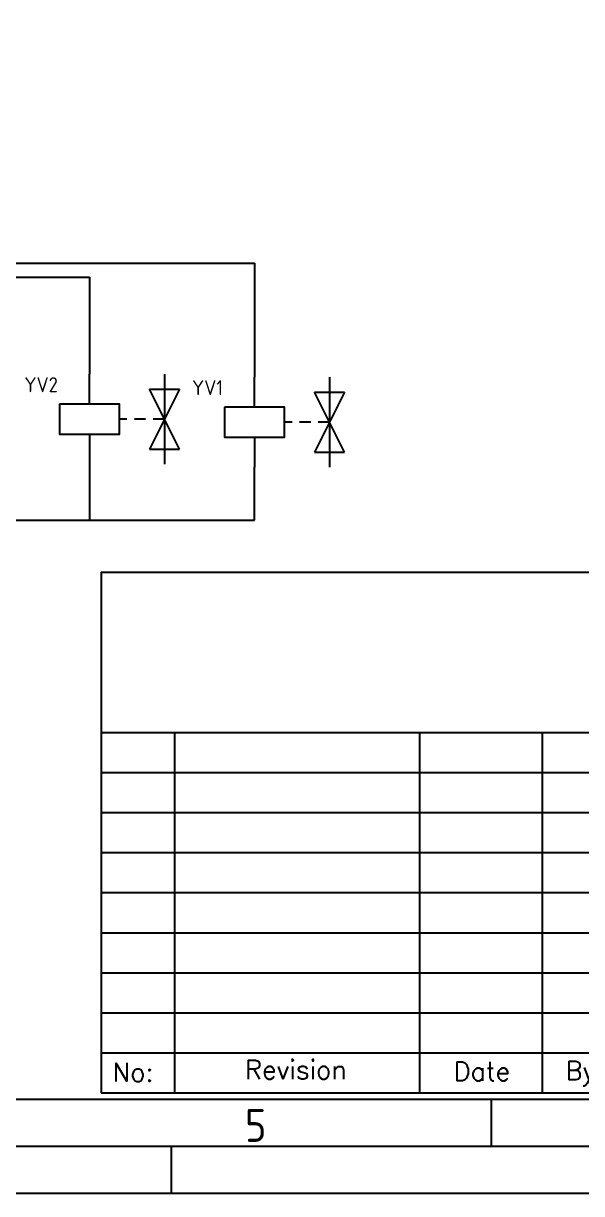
# Model space of a CAD drawing. Header units: millimetres. Extents: x 367 to 1026, y -455 to 11.
# Drawn here: x 703 to 796, y -455.1 to -260.1 of the extents above; entities that cross this region are included whole.
import ezdxf
from ezdxf.enums import TextEntityAlignment as Align

# ---------------------------------------------------------------- set-up
doc = ezdxf.new("R2010")
doc.units = ezdxf.units.MM
doc.header["$LTSCALE"] = 6
for name, color, linetype in [('025', 1, 'Continuous'), ('035', 5, 'Continuous'), ('07', 7, 'Continuous'), ('RED_2.5mm^2', 1, 'Continuous'), ('SYMS', 7, 'Continuous'), ('TAGS', 51, 'Continuous')]:
    doc.layers.add(name, color=color, linetype=linetype)
doc.styles.add('ISO Proportional', font='isocp.shx')
doc.styles.add('WD', font='romans.shx')
doc.styles.add('WD_IEC', font='isocp2.shx', dxfattribs={"width": 0.9, "height": 4})

# ---------------------------------------------------------------- blocks, each defined once
blk = doc.blocks.new('DIN_border_a3')
at = {"layer": '035'}
for p, q in [((264, 10), (264, 5)), ((230, 5), (230, 0))]:
    blk.add_line(p, q, dxfattribs=at)
for points in [[(0, 297), (420, 297), (420, 0), (0, 0)], [(18, 287), (410, 287), (410, 10), (18, 10)]]:
    blk.add_lwpolyline(points, close=True, dxfattribs=at)
at = {"layer": '07'}
blk.add_lwpolyline([(13, 292), (415, 292), (415, 5), (13, 5)], close=True, dxfattribs=at)
at = {"layer": '035', "style": 'ISO Proportional'}
blk.add_text('5', height=3.5, dxfattribs=at).set_placement((237.84, 5.5))
blk = doc.blocks.new('VSV1')
for p, q in [((0, 2.5), (0, 7.5)), ((12.5, 7.5), (12.5, -7.5)), ((12.5, 0), (10, 5)), ((10, 5), (15, 5)), ((15, 5), (12.5, 0)), ((6.25, 0), (5, 0)), ((9.38, 0), (7.5, 0)), ((12.5, 0), (10, -5)), ((12.5, 0), (10.62, 0)), ((15, -5), (12.5, 0)), ((0, -2.5), (0, -7.5)), ((10, -5), (15, -5))]:
    blk.add_line(p, q)
blk.add_lwpolyline([(-5, 2.5), (-5, -2.5), (5, -2.5), (5, 2.5)], close=True)
at = {"style": 'WD_IEC'}
for tag, p in [('INST', (-5.25, 11.5)), ('LOC', (-5.25, 8)), ('TAG1', (-5.25, 4.5)), ('DESC1', (-5.25, -6.85)), ('DESC2', (-5.25, -10.35)), ('DESC3', (-5.25, -13.85))]:
    blk.add_attdef(tag, text='', height=2.5, dxfattribs=at).set_placement(p, align=Align.RIGHT)
at = {"style": 'WD_IEC', "flags": 1}
for tag, p, height in [('X2TERM01', (0, 7.5), 0.32), ('X4LINK', (-5, 0), 0.32), ('X1LINK', (12.5, 0), 0.32), ('ASSYCODE', (1, -4), 1), ('FAMILY', (1, -5.5), 1), ('X8TERM02', (0, -7.5), 0.32), ('CATDESC', (1, -7), 1)]:
    blk.add_attdef(tag, p, '', height=height, dxfattribs=at)
at = {"style": 'WD_IEC'}
blk.add_attdef('TERM01', text='', height=2, rotation=90, dxfattribs=at).set_placement((-1, 7.5), align=Align.RIGHT)
at = {"style": 'WD_IEC', "flags": 9}
for tag, p in [('MFG', (-6, 1)), ('CAT', (-6, -1.5))]:
    blk.add_attdef(tag, text='', height=1.5, dxfattribs=at).set_placement(p, align=Align.RIGHT)
at = {"style": 'WD_IEC'}
blk.add_attdef('TERM02', (-1, -7.5), '', height=2, rotation=90, dxfattribs=at)
at = {"lineweight": 9, "style": 'WD_IEC'}
for tag, p in [('NO', (-5.5, -16.5)), ('NC', (-5.5, -20))]:
    blk.add_attdef(tag, text='', height=2.5, dxfattribs=at).set_placement(p, align=Align.TOP_RIGHT)
for tag, p in [('XREFNO', (-4, -16.5)), ('XREFNC', (-4, -20)), ('WDTAGALT', (-3.88, -23.13))]:
    blk.add_attdef(tag, text='', height=2.5, dxfattribs=at).set_placement(p, align=Align.TOP_LEFT)
blk = doc.blocks.new('IEC_tblock_a3')
at = {"layer": '035'}
for p, q in [((-179.4, 38.25), (-179.4, 0)), ((-153.4, 38.25), (-153.4, 0)), ((-140.4, 38.25), (-140.4, 0)), ((-187.2, 34), (-88.4, 34)), ((-187.2, 29.75), (-88.4, 29.75)), ((-187.2, 25.5), (-88.4, 25.5)), ((-187.2, 21.25), (-88.4, 21.25)), ((-187.2, 17), (-132.6, 17)), ((-187.2, 12.75), (-132.6, 12.75)), ((-187.2, 8.5), (-132.6, 8.5)), ((-187.2, 4.25), (0, 4.25))]:
    blk.add_line(p, q, dxfattribs=at)
at = {"layer": '07'}
for p, q in [((-187.2, 55.25), (-187.2, 0)), ((-187.2, 55.25), (0, 55.25)), ((-187.2, 38.25), (0, 38.25)), ((-187.2, 0), (0, 0))]:
    blk.add_line(p, q, dxfattribs=at)
at = {"style": 'WD'}
for tag, p in [('SCALE', (-69.88, 51.07)), ('SH', (-8.74, 10.06)), ('FILENAME', (-68.15, 0.8))]:
    blk.add_attdef(tag, p, '', height=2, dxfattribs=at)
for tag, height, p in [('PROJDESC', 5, (-45.9, 29.2)), ('EDDATE', 2, (-114.97, 30.8)), ('EDBY', 2, (-98.02, 30.86)), ('CKDATE', 2, (-114.85, 26.58)), ('CKBY', 2, (-97.88, 26.3)), ('DWGDESC', 5, (-44.85, 19.72)), ('DWGNO', 3.5, (-48.54, 9.46))]:
    blk.add_attdef(tag, text='', height=height, dxfattribs=at).set_placement(p, align=Align.CENTER)
at = {"style": 'WD', "flags": 1}
blk.add_attdef('WD_TB', (-120.95, 11.91), '', height=2, dxfattribs=at)
at = {"layer": '025', "style": 'WD'}
for s, p in [('No:', (-183.81, 1.19)), ('Revision', (-166.53, 1.47)), ('Date', (-146.79, 1.28)), ('By', (-136.33, 1.37))]:
    blk.add_text(s, height=2, dxfattribs=at).set_placement(p, align=Align.CENTER)

msp = doc.modelspace()

# ---------------------------------------------------------------- linework, layer by layer
at = {"layer": 'RED_2.5mm^2'}
for p, q in [((631.33, -300.04), (741.53, -300.04)), ((741.53, -300.04), (741.53, -319.04)), ((626.27, -302.39), (713.99, -302.39)), ((713.99, -302.39), (713.99, -318.55))]:
    msp.add_line(p, q, dxfattribs=at)
at = {"layer": 'RED_2.5mm^2', "color": 250}
for p, q in [((713.99, -333.55), (713.99, -342.86)), ((741.53, -342.86), (741.53, -334.04)), ((472.77, -342.86), (741.53, -342.86))]:
    msp.add_line(p, q, dxfattribs=at)

# ---------------------------------------------------------------- block references
for name, p, xscale, yscale, zscale in [('DIN_border_a3', (367, -455.11), 1.567960137562369, 1.567960137562369, 1.567960137562369), ('IEC_tblock_a3', (1009.94, -438.32), 1.570473659451122, 1.570473659451122, 1.570473659451122)]:
    msp.add_blockref(name, p, dxfattribs=dict(xscale=xscale, yscale=yscale, zscale=zscale))
at = {"layer": 'SYMS'}
ref = msp.add_blockref('VSV1', (713.99, -326.05), dxfattribs=at)
ref.add_attrib('TAG1', 'YV2', dxfattribs={"layer": 'TAGS', "height": 2.5, "style": 'WD_IEC'}).set_placement((708.74, -321.55), align=Align.RIGHT)
ref = msp.add_blockref('VSV1', (741.53, -326.54), dxfattribs=at)
ref.add_attrib('TAG1', 'YV1', dxfattribs={"layer": 'TAGS', "height": 2.5, "style": 'WD_IEC'}).set_placement((736.28, -322.04), align=Align.RIGHT)

doc.saveas('drawing.dxf')
